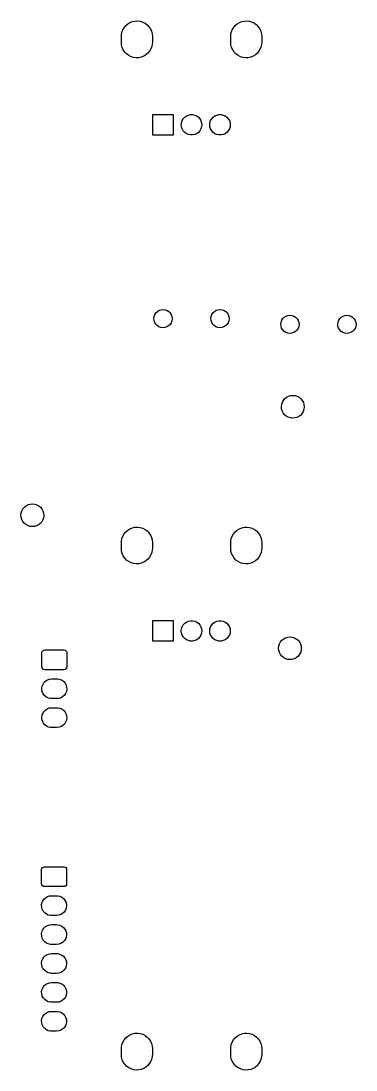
# Model space of a CAD drawing. Extents: x 89 to 119, y -230 to -37.
# Drawn here: x 89.2 to 118.6, y -129.4 to -37.2 of the extents above; entities that cross this region are included whole.
import ezdxf

# ---------------------------------------------------------------- set-up
doc = ezdxf.new("R2010")
doc.units = 0
doc.layers.add('BLACK', color=7, linetype='CONTINUOUS')

msp = doc.modelspace()

# ---------------------------------------------------------------- linework, layer by layer
at = {"layer": 'BLACK', "linetype": 'CONTINUOUS'}
for p, q in [((98.2192, -37.8347), (98.365, -37.6569)), ((98.365, -37.6569), (98.5387, -37.5061)), ((98.5387, -37.5061), (98.7353, -37.3868)), ((98.7353, -37.3868), (98.9492, -37.3024)), ((98.9492, -37.3024), (99.1743, -37.2551)), ((99.1743, -37.2551), (99.4041, -37.2465)), ((99.4041, -37.2465), (99.632, -37.2767)), ((99.632, -37.2767), (99.8517, -37.3449)), ((99.8517, -37.3449), (100.057, -37.4491)), ((100.057, -37.4491), (100.241, -37.5864)), ((100.241, -37.5864), (100.4, -37.7528)), ((100.4, -37.7528), (100.528, -37.9436)), ((107.819, -37.8347), (107.965, -37.6569)), ((107.965, -37.6569), (108.139, -37.5061)), ((108.139, -37.5061), (108.335, -37.3868)), ((108.335, -37.3868), (108.549, -37.3024)), ((108.549, -37.3024), (108.774, -37.2551)), ((108.774, -37.2551), (109.004, -37.2465)), ((109.004, -37.2465), (109.232, -37.2767)), ((109.232, -37.2767), (109.452, -37.3449)), ((109.452, -37.3449), (109.657, -37.4491)), ((109.657, -37.4491), (109.841, -37.5864)), ((109.841, -37.5864), (110, -37.7528)), ((110, -37.7528), (110.128, -37.9436)), ((97.98, -38.605), (97.986, -38.477)), ((97.98, -39.125), (97.98, -38.605)), ((97.986, -38.477), (98.027, -38.2507)), ((98.027, -38.2507), (98.1054, -38.0345)), ((98.1054, -38.0345), (98.2192, -37.8347)), ((100.528, -37.9436), (100.623, -38.1533)), ((100.623, -38.1533), (100.681, -38.3759)), ((100.681, -38.3759), (100.7, -38.605)), ((100.7, -38.605), (100.7, -39.125)), ((107.58, -38.605), (107.586, -38.477)), ((107.58, -39.125), (107.58, -38.605)), ((107.586, -38.477), (107.627, -38.2507)), ((107.627, -38.2507), (107.705, -38.0345)), ((107.705, -38.0345), (107.819, -37.8347)), ((110.128, -37.9436), (110.223, -38.1533)), ((110.223, -38.1533), (110.281, -38.3759)), ((110.281, -38.3759), (110.3, -38.605)), ((110.3, -38.605), (110.3, -39.125)), ((97.9994, -39.3541), (97.98, -39.125)), ((98.0572, -39.5767), (97.9994, -39.3541)), ((98.1517, -39.7864), (98.0572, -39.5767)), ((100.653, -39.4793), (100.575, -39.6955)), ((100.694, -39.253), (100.653, -39.4793)), ((100.7, -39.125), (100.694, -39.253)), ((107.599, -39.3541), (107.58, -39.125)), ((107.657, -39.5767), (107.599, -39.3541)), ((107.752, -39.7864), (107.657, -39.5767)), ((110.253, -39.4793), (110.175, -39.6955)), ((110.294, -39.253), (110.253, -39.4793)), ((110.3, -39.125), (110.294, -39.253)), ((98.2801, -39.9772), (98.1517, -39.7864)), ((98.4388, -40.1436), (98.2801, -39.9772)), ((98.6233, -40.2809), (98.4388, -40.1436)), ((98.8283, -40.3851), (98.6233, -40.2809)), ((99.048, -40.4533), (98.8283, -40.3851)), ((99.2759, -40.4835), (99.048, -40.4533)), ((99.5057, -40.4749), (99.2759, -40.4835)), ((99.7308, -40.4276), (99.5057, -40.4749)), ((99.9447, -40.3432), (99.7308, -40.4276)), ((100.141, -40.2239), (99.9447, -40.3432)), ((100.315, -40.0731), (100.141, -40.2239)), ((100.461, -39.8953), (100.315, -40.0731)), ((100.575, -39.6955), (100.461, -39.8953)), ((107.88, -39.9772), (107.752, -39.7864)), ((108.039, -40.1436), (107.88, -39.9772)), ((108.223, -40.2809), (108.039, -40.1436)), ((108.428, -40.3851), (108.223, -40.2809)), ((108.648, -40.4533), (108.428, -40.3851)), ((108.876, -40.4835), (108.648, -40.4533)), ((109.106, -40.4749), (108.876, -40.4835)), ((109.331, -40.4276), (109.106, -40.4749)), ((109.545, -40.3432), (109.331, -40.4276)), ((109.741, -40.2239), (109.545, -40.3432)), ((109.915, -40.0731), (109.741, -40.2239)), ((110.061, -39.8953), (109.915, -40.0731)), ((110.175, -39.6955), (110.061, -39.8953)), ((100.74, -47.265), (100.74, -45.465)), ((100.74, -45.465), (102.54, -45.465)), ((102.54, -45.465), (102.54, -47.265)), ((103.26, -46.1779), (103.318, -45.9989)), ((103.318, -45.9989), (103.412, -45.836)), ((103.412, -45.836), (103.538, -45.6962)), ((103.538, -45.6962), (103.69, -45.5856)), ((103.69, -45.5856), (103.862, -45.509)), ((103.862, -45.509), (104.046, -45.4699)), ((104.046, -45.4699), (104.234, -45.4699)), ((104.234, -45.4699), (104.418, -45.509)), ((104.418, -45.509), (104.59, -45.5856)), ((104.59, -45.5856), (104.742, -45.6962)), ((104.742, -45.6962), (104.868, -45.836)), ((104.868, -45.836), (104.962, -45.9989)), ((104.962, -45.9989), (105.02, -46.1779)), ((105.76, -46.1779), (105.818, -45.9989)), ((105.818, -45.9989), (105.912, -45.836)), ((105.912, -45.836), (106.038, -45.6962)), ((106.038, -45.6962), (106.19, -45.5856)), ((106.19, -45.5856), (106.362, -45.509)), ((106.362, -45.509), (106.546, -45.4699)), ((106.546, -45.4699), (106.734, -45.4699)), ((106.734, -45.4699), (106.918, -45.509)), ((106.918, -45.509), (107.09, -45.5856)), ((107.09, -45.5856), (107.242, -45.6962)), ((107.242, -45.6962), (107.368, -45.836)), ((107.368, -45.836), (107.462, -45.9989)), ((107.462, -45.9989), (107.52, -46.1779)), ((103.24, -46.365), (103.26, -46.1779)), ((103.26, -46.5521), (103.24, -46.365)), ((103.318, -46.7311), (103.26, -46.5521)), ((103.412, -46.894), (103.318, -46.7311)), ((103.538, -47.0338), (103.412, -46.894)), ((104.868, -46.894), (104.742, -47.0338)), ((104.962, -46.7311), (104.868, -46.894)), ((105.02, -46.5521), (104.962, -46.7311)), ((105.02, -46.1779), (105.04, -46.365)), ((105.04, -46.365), (105.02, -46.5521)), ((105.74, -46.365), (105.76, -46.1779)), ((105.76, -46.5521), (105.74, -46.365)), ((105.818, -46.7311), (105.76, -46.5521)), ((105.912, -46.894), (105.818, -46.7311)), ((106.038, -47.0338), (105.912, -46.894)), ((107.368, -46.894), (107.242, -47.0338)), ((107.462, -46.7311), (107.368, -46.894)), ((107.52, -46.5521), (107.462, -46.7311)), ((107.52, -46.1779), (107.54, -46.365)), ((107.54, -46.365), (107.52, -46.5521)), ((102.54, -47.265), (100.74, -47.265)), ((103.69, -47.1444), (103.538, -47.0338)), ((103.862, -47.221), (103.69, -47.1444)), ((104.046, -47.2601), (103.862, -47.221)), ((104.234, -47.2601), (104.046, -47.2601)), ((104.418, -47.221), (104.234, -47.2601)), ((104.59, -47.1444), (104.418, -47.221)), ((104.742, -47.0338), (104.59, -47.1444)), ((106.19, -47.1444), (106.038, -47.0338)), ((106.362, -47.221), (106.19, -47.1444)), ((106.546, -47.2601), (106.362, -47.221)), ((106.734, -47.2601), (106.546, -47.2601)), ((106.918, -47.221), (106.734, -47.2601)), ((107.09, -47.1444), (106.918, -47.221)), ((107.242, -47.0338), (107.09, -47.1444)), ((101.299, -62.6591), (101.468, -62.6017)), ((101.468, -62.6017), (101.646, -62.583)), ((101.646, -62.583), (101.823, -62.6041)), ((101.823, -62.6041), (101.991, -62.664)), ((106.299, -62.6591), (106.468, -62.6017)), ((106.468, -62.6017), (106.646, -62.583)), ((106.646, -62.583), (106.823, -62.6041)), ((106.823, -62.6041), (106.991, -62.664)), ((100.84, -63.3718), (100.862, -63.1949)), ((100.857, -63.5493), (100.84, -63.3718)), ((100.914, -63.7186), (100.857, -63.5493)), ((100.862, -63.1949), (100.923, -63.0273)), ((100.923, -63.0273), (101.02, -62.8774)), ((101.02, -62.8774), (101.147, -62.7526)), ((101.147, -62.7526), (101.299, -62.6591)), ((101.991, -62.664), (102.141, -62.7595)), ((102.141, -62.7595), (102.267, -62.8861)), ((102.267, -62.8861), (102.361, -63.0373)), ((102.361, -63.0373), (102.42, -63.2058)), ((102.44, -63.4053), (102.415, -63.582)), ((102.42, -63.2058), (102.44, -63.383)), ((102.44, -63.383), (102.44, -63.4053)), ((105.84, -63.3718), (105.862, -63.1949)), ((105.857, -63.5493), (105.84, -63.3718)), ((105.914, -63.7186), (105.857, -63.5493)), ((105.862, -63.1949), (105.923, -63.0273)), ((105.923, -63.0273), (106.02, -62.8774)), ((106.02, -62.8774), (106.147, -62.7526)), ((106.147, -62.7526), (106.299, -62.6591)), ((106.991, -62.664), (107.141, -62.7595)), ((107.141, -62.7595), (107.267, -62.8861)), ((107.267, -62.8861), (107.361, -63.0373)), ((107.361, -63.0373), (107.42, -63.2058)), ((107.44, -63.4053), (107.415, -63.582)), ((107.42, -63.2058), (107.44, -63.383)), ((107.44, -63.383), (107.44, -63.4053)), ((111.998, -63.7029), (112.059, -63.5353)), ((112.059, -63.5353), (112.156, -63.3854)), ((112.156, -63.3854), (112.283, -63.2606)), ((112.283, -63.2606), (112.435, -63.1671)), ((112.435, -63.1671), (112.604, -63.1097)), ((112.604, -63.1097), (112.782, -63.091)), ((112.782, -63.091), (112.959, -63.1121)), ((112.959, -63.1121), (113.127, -63.172)), ((113.127, -63.172), (113.277, -63.2675)), ((113.277, -63.2675), (113.403, -63.3941)), ((113.403, -63.3941), (113.497, -63.5453)), ((113.497, -63.5453), (113.556, -63.7138)), ((116.998, -63.7029), (117.059, -63.5353)), ((117.059, -63.5353), (117.156, -63.3854)), ((117.156, -63.3854), (117.283, -63.2606)), ((117.283, -63.2606), (117.435, -63.1671)), ((117.435, -63.1671), (117.604, -63.1097)), ((117.604, -63.1097), (117.782, -63.091)), ((117.782, -63.091), (117.959, -63.1121)), ((117.959, -63.1121), (118.127, -63.172)), ((118.127, -63.172), (118.277, -63.2675)), ((118.277, -63.2675), (118.403, -63.3941)), ((118.403, -63.3941), (118.497, -63.5453)), ((118.497, -63.5453), (118.556, -63.7138)), ((101.006, -63.8711), (100.914, -63.7186)), ((101.13, -63.9994), (101.006, -63.8711)), ((101.279, -64.0971), (101.13, -63.9994)), ((101.446, -64.1592), (101.279, -64.0971)), ((101.623, -64.1828), (101.446, -64.1592)), ((101.801, -64.1667), (101.623, -64.1828)), ((101.97, -64.1115), (101.801, -64.1667)), ((102.124, -64.0202), (101.97, -64.1115)), ((102.253, -63.8972), (102.124, -64.0202)), ((102.352, -63.7487), (102.253, -63.8972)), ((102.415, -63.582), (102.352, -63.7487)), ((106.006, -63.8711), (105.914, -63.7186)), ((106.13, -63.9994), (106.006, -63.8711)), ((106.279, -64.0971), (106.13, -63.9994)), ((106.446, -64.1592), (106.279, -64.0971)), ((106.623, -64.1828), (106.446, -64.1592)), ((106.801, -64.1667), (106.623, -64.1828)), ((106.97, -64.1115), (106.801, -64.1667)), ((107.124, -64.0202), (106.97, -64.1115)), ((107.253, -63.8972), (107.124, -64.0202)), ((107.352, -63.7487), (107.253, -63.8972)), ((107.415, -63.582), (107.352, -63.7487)), ((111.976, -63.8798), (111.998, -63.7029)), ((111.993, -64.0573), (111.976, -63.8798)), ((112.05, -64.2266), (111.993, -64.0573)), ((112.142, -64.3791), (112.05, -64.2266)), ((112.266, -64.5074), (112.142, -64.3791)), ((113.389, -64.4052), (113.26, -64.5282)), ((113.488, -64.2567), (113.389, -64.4052)), ((113.551, -64.09), (113.488, -64.2567)), ((113.576, -63.9133), (113.551, -64.09)), ((113.556, -63.7138), (113.576, -63.891)), ((113.576, -63.891), (113.576, -63.9133)), ((116.976, -63.8798), (116.998, -63.7029)), ((116.993, -64.0573), (116.976, -63.8798)), ((117.05, -64.2266), (116.993, -64.0573)), ((117.142, -64.3791), (117.05, -64.2266)), ((117.266, -64.5074), (117.142, -64.3791)), ((118.389, -64.4052), (118.26, -64.5282)), ((118.488, -64.2567), (118.389, -64.4052)), ((118.551, -64.09), (118.488, -64.2567)), ((118.576, -63.9133), (118.551, -64.09)), ((118.556, -63.7138), (118.576, -63.891)), ((118.576, -63.891), (118.576, -63.9133)), ((112.415, -64.6051), (112.266, -64.5074)), ((112.582, -64.6672), (112.415, -64.6051)), ((112.759, -64.6908), (112.582, -64.6672)), ((112.937, -64.6747), (112.759, -64.6908)), ((113.106, -64.6195), (112.937, -64.6747)), ((113.26, -64.5282), (113.106, -64.6195)), ((117.415, -64.6051), (117.266, -64.5074)), ((117.582, -64.6672), (117.415, -64.6051)), ((117.759, -64.6908), (117.582, -64.6672)), ((117.937, -64.6747), (117.759, -64.6908)), ((118.106, -64.6195), (117.937, -64.6747)), ((118.26, -64.5282), (118.106, -64.6195)), ((112.03, -71.116), (112.052, -70.9221)), ((112.052, -70.9221), (112.111, -70.7361)), ((112.111, -70.7361), (112.205, -70.565)), ((112.205, -70.565), (112.33, -70.4155)), ((112.33, -70.4155), (112.482, -70.2932)), ((112.482, -70.2932), (112.655, -70.2028)), ((112.655, -70.2028), (112.843, -70.1477)), ((112.843, -70.1477), (113.037, -70.13)), ((113.037, -70.13), (113.231, -70.1504)), ((113.231, -70.1504), (113.418, -70.2081)), ((113.418, -70.2081), (113.589, -70.301)), ((113.589, -70.301), (113.74, -70.4254)), ((113.74, -70.4254), (113.863, -70.5766)), ((113.863, -70.5766), (113.955, -70.7489)), ((113.955, -70.7489), (114.011, -70.9358)), ((114.011, -70.9358), (114.03, -71.13)), ((112.046, -71.3105), (112.03, -71.116)), ((112.1, -71.4981), (112.046, -71.3105)), ((112.189, -71.6717), (112.1, -71.4981)), ((112.311, -71.8247), (112.189, -71.6717)), ((112.459, -71.9511), (112.311, -71.8247)), ((113.72, -71.8542), (113.566, -71.9743)), ((113.847, -71.7064), (113.72, -71.8542)), ((113.944, -71.5367), (113.847, -71.7064)), ((114.005, -71.3515), (113.944, -71.5367)), ((114.03, -71.1579), (114.005, -71.3515)), ((114.03, -71.13), (114.03, -71.1579)), ((112.63, -72.0464), (112.459, -71.9511)), ((112.815, -72.1067), (112.63, -72.0464)), ((113.009, -72.1298), (112.815, -72.1067)), ((113.204, -72.1148), (113.009, -72.1298)), ((113.392, -72.0623), (113.204, -72.1148)), ((113.566, -71.9743), (113.392, -72.0623)), ((89.2509, -80.2611), (89.3449, -80.09)), ((89.3449, -80.09), (89.4703, -79.9405)), ((89.4703, -79.9405), (89.6224, -79.8182)), ((89.6224, -79.8182), (89.7954, -79.7278)), ((89.7954, -79.7278), (89.9826, -79.6727)), ((89.9826, -79.6727), (90.177, -79.655)), ((90.177, -79.655), (90.3711, -79.6754)), ((90.3711, -79.6754), (90.5575, -79.7331)), ((90.5575, -79.7331), (90.7292, -79.826)), ((90.7292, -79.826), (90.8796, -79.9504)), ((90.8796, -79.9504), (91.0029, -80.1016)), ((91.0029, -80.1016), (91.0945, -80.2739)), ((89.1701, -80.641), (89.1919, -80.4471)), ((89.1864, -80.8355), (89.1701, -80.641)), ((89.2402, -81.0231), (89.1864, -80.8355)), ((89.1919, -80.4471), (89.2509, -80.2611)), ((89.3294, -81.1967), (89.2402, -81.0231)), ((91.0835, -81.0617), (90.9871, -81.2314)), ((91.1451, -80.8765), (91.0835, -81.0617)), ((91.0945, -80.2739), (91.151, -80.4608)), ((91.1696, -80.6829), (91.1451, -80.8765)), ((91.151, -80.4608), (91.17, -80.655)), ((91.17, -80.655), (91.1696, -80.6829)), ((89.4507, -81.3497), (89.3294, -81.1967)), ((89.5993, -81.4761), (89.4507, -81.3497)), ((89.7697, -81.5714), (89.5993, -81.4761)), ((89.9553, -81.6317), (89.7697, -81.5714)), ((90.1491, -81.6548), (89.9553, -81.6317)), ((90.3436, -81.6398), (90.1491, -81.6548)), ((90.5316, -81.5873), (90.3436, -81.6398)), ((90.7058, -81.4993), (90.5316, -81.5873)), ((90.8596, -81.3792), (90.7058, -81.4993)), ((90.9871, -81.2314), (90.8596, -81.3792)), ((98.365, -82.1069), (98.5387, -81.9561)), ((98.5387, -81.9561), (98.7353, -81.8368)), ((98.7353, -81.8368), (98.9492, -81.7524)), ((98.9492, -81.7524), (99.1743, -81.7051)), ((99.1743, -81.7051), (99.4041, -81.6965)), ((99.4041, -81.6965), (99.632, -81.7267)), ((99.632, -81.7267), (99.8517, -81.7949)), ((99.8517, -81.7949), (100.057, -81.8991)), ((100.057, -81.8991), (100.241, -82.0364)), ((107.965, -82.1069), (108.139, -81.9561)), ((108.139, -81.9561), (108.335, -81.8368)), ((108.335, -81.8368), (108.549, -81.7524)), ((108.549, -81.7524), (108.774, -81.7051)), ((108.774, -81.7051), (109.004, -81.6965)), ((109.004, -81.6965), (109.232, -81.7267)), ((109.232, -81.7267), (109.452, -81.7949)), ((109.452, -81.7949), (109.657, -81.8991)), ((109.657, -81.8991), (109.841, -82.0364)), ((97.986, -82.927), (98.027, -82.7007)), ((98.027, -82.7007), (98.1054, -82.4845)), ((98.1054, -82.4845), (98.2192, -82.2847)), ((98.2192, -82.2847), (98.365, -82.1069)), ((100.241, -82.0364), (100.4, -82.2028)), ((100.4, -82.2028), (100.528, -82.3936)), ((100.528, -82.3936), (100.623, -82.6033)), ((100.623, -82.6033), (100.681, -82.8259)), ((100.681, -82.8259), (100.7, -83.055)), ((107.586, -82.927), (107.627, -82.7007)), ((107.627, -82.7007), (107.705, -82.4845)), ((107.705, -82.4845), (107.819, -82.2847)), ((107.819, -82.2847), (107.965, -82.1069)), ((109.841, -82.0364), (110, -82.2028)), ((110, -82.2028), (110.128, -82.3936)), ((110.128, -82.3936), (110.223, -82.6033)), ((110.223, -82.6033), (110.281, -82.8259)), ((110.281, -82.8259), (110.3, -83.055)), ((97.98, -83.055), (97.986, -82.927)), ((97.98, -83.575), (97.98, -83.055)), ((97.9994, -83.8041), (97.98, -83.575)), ((98.0572, -84.0267), (97.9994, -83.8041)), ((100.694, -83.703), (100.653, -83.9293)), ((100.7, -83.575), (100.694, -83.703)), ((100.7, -83.055), (100.7, -83.575)), ((107.58, -83.055), (107.586, -82.927)), ((107.58, -83.575), (107.58, -83.055)), ((107.599, -83.8041), (107.58, -83.575)), ((107.657, -84.0267), (107.599, -83.8041)), ((110.294, -83.703), (110.253, -83.9293)), ((110.3, -83.575), (110.294, -83.703)), ((110.3, -83.055), (110.3, -83.575)), ((98.1517, -84.2364), (98.0572, -84.0267)), ((98.2801, -84.4272), (98.1517, -84.2364)), ((98.4388, -84.5936), (98.2801, -84.4272)), ((98.6233, -84.7309), (98.4388, -84.5936)), ((98.8283, -84.8351), (98.6233, -84.7309)), ((100.141, -84.6739), (99.9447, -84.7932)), ((100.315, -84.5231), (100.141, -84.6739)), ((100.461, -84.3453), (100.315, -84.5231)), ((100.575, -84.1455), (100.461, -84.3453)), ((100.653, -83.9293), (100.575, -84.1455)), ((107.752, -84.2364), (107.657, -84.0267)), ((107.88, -84.4272), (107.752, -84.2364)), ((108.039, -84.5936), (107.88, -84.4272)), ((108.223, -84.7309), (108.039, -84.5936)), ((108.428, -84.8351), (108.223, -84.7309)), ((109.741, -84.6739), (109.545, -84.7932)), ((109.915, -84.5231), (109.741, -84.6739)), ((110.061, -84.3453), (109.915, -84.5231)), ((110.175, -84.1455), (110.061, -84.3453)), ((110.253, -83.9293), (110.175, -84.1455)), ((99.048, -84.9033), (98.8283, -84.8351)), ((99.2759, -84.9335), (99.048, -84.9033)), ((99.5057, -84.9249), (99.2759, -84.9335)), ((99.7308, -84.8776), (99.5057, -84.9249)), ((99.9447, -84.7932), (99.7308, -84.8776)), ((108.648, -84.9033), (108.428, -84.8351)), ((108.876, -84.9335), (108.648, -84.9033)), ((109.106, -84.9249), (108.876, -84.9335)), ((109.331, -84.8776), (109.106, -84.9249)), ((109.545, -84.7932), (109.331, -84.8776)), ((100.74, -91.715), (100.74, -89.915)), ((100.74, -89.915), (102.54, -89.915)), ((102.54, -89.915), (102.54, -91.715)), ((103.318, -90.4489), (103.412, -90.286)), ((103.412, -90.286), (103.538, -90.1462)), ((103.538, -90.1462), (103.69, -90.0356)), ((103.69, -90.0356), (103.862, -89.959)), ((103.862, -89.959), (104.046, -89.9199)), ((104.046, -89.9199), (104.234, -89.9199)), ((104.234, -89.9199), (104.418, -89.959)), ((104.418, -89.959), (104.59, -90.0356)), ((104.59, -90.0356), (104.742, -90.1462)), ((104.742, -90.1462), (104.868, -90.286)), ((104.868, -90.286), (104.962, -90.4489)), ((105.818, -90.4489), (105.912, -90.286)), ((105.912, -90.286), (106.038, -90.1462)), ((106.038, -90.1462), (106.19, -90.0356)), ((106.19, -90.0356), (106.362, -89.959)), ((106.362, -89.959), (106.546, -89.9199)), ((106.546, -89.9199), (106.734, -89.9199)), ((106.734, -89.9199), (106.918, -89.959)), ((106.918, -89.959), (107.09, -90.0356)), ((107.09, -90.0356), (107.242, -90.1462)), ((107.242, -90.1462), (107.368, -90.286)), ((107.368, -90.286), (107.462, -90.4489)), ((103.24, -90.815), (103.26, -90.6279)), ((103.26, -91.0021), (103.24, -90.815)), ((103.26, -90.6279), (103.318, -90.4489)), ((103.318, -91.1811), (103.26, -91.0021)), ((103.412, -91.344), (103.318, -91.1811)), ((104.962, -91.1811), (104.868, -91.344)), ((104.962, -90.4489), (105.02, -90.6279)), ((105.02, -91.0021), (104.962, -91.1811)), ((105.02, -90.6279), (105.04, -90.815)), ((105.04, -90.815), (105.02, -91.0021)), ((105.74, -90.815), (105.76, -90.6279)), ((105.76, -91.0021), (105.74, -90.815)), ((105.76, -90.6279), (105.818, -90.4489)), ((105.818, -91.1811), (105.76, -91.0021)), ((105.912, -91.344), (105.818, -91.1811)), ((107.462, -91.1811), (107.368, -91.344)), ((107.462, -90.4489), (107.52, -90.6279)), ((107.52, -91.0021), (107.462, -91.1811)), ((107.52, -90.6279), (107.54, -90.815)), ((107.54, -90.815), (107.52, -91.0021)), ((102.54, -91.715), (100.74, -91.715)), ((103.538, -91.4838), (103.412, -91.344)), ((103.69, -91.5944), (103.538, -91.4838)), ((103.862, -91.671), (103.69, -91.5944)), ((104.046, -91.7101), (103.862, -91.671)), ((104.234, -91.7101), (104.046, -91.7101)), ((104.418, -91.671), (104.234, -91.7101)), ((104.59, -91.5944), (104.418, -91.671)), ((104.742, -91.4838), (104.59, -91.5944)), ((104.868, -91.344), (104.742, -91.4838)), ((106.038, -91.4838), (105.912, -91.344)), ((106.19, -91.5944), (106.038, -91.4838)), ((106.362, -91.671), (106.19, -91.5944)), ((106.546, -91.7101), (106.362, -91.671)), ((106.734, -91.7101), (106.546, -91.7101)), ((106.918, -91.671), (106.734, -91.7101)), ((107.09, -91.5944), (106.918, -91.671)), ((107.242, -91.4838), (107.09, -91.5944)), ((107.368, -91.344), (107.242, -91.4838)), ((111.776, -92.325), (111.798, -92.1311)), ((111.798, -92.1311), (111.857, -91.9451)), ((111.857, -91.9451), (111.951, -91.774)), ((111.951, -91.774), (112.076, -91.6245)), ((112.076, -91.6245), (112.228, -91.5022)), ((112.228, -91.5022), (112.401, -91.4118)), ((112.401, -91.4118), (112.589, -91.3567)), ((112.589, -91.3567), (112.783, -91.339)), ((112.783, -91.339), (112.977, -91.3594)), ((112.977, -91.3594), (113.164, -91.4171)), ((113.164, -91.4171), (113.335, -91.51)), ((113.335, -91.51), (113.486, -91.6344)), ((113.486, -91.6344), (113.609, -91.7856)), ((113.609, -91.7856), (113.701, -91.9579)), ((113.701, -91.9579), (113.757, -92.1448)), ((91, -92.735), (91.019, -92.6393)), ((91, -93.975), (91, -92.735)), ((91.019, -92.6393), (91.0732, -92.5582)), ((91.0732, -92.5582), (91.1543, -92.504)), ((91.1543, -92.504), (91.25, -92.485)), ((91.25, -92.485), (92.94, -92.485)), ((92.94, -92.485), (93.0357, -92.504)), ((93.0357, -92.504), (93.1168, -92.5582)), ((93.1168, -92.5582), (93.171, -92.6393)), ((93.171, -92.6393), (93.19, -92.735)), ((93.19, -92.735), (93.19, -93.975)), ((111.792, -92.5195), (111.776, -92.325)), ((111.846, -92.7071), (111.792, -92.5195)), ((111.935, -92.8807), (111.846, -92.7071)), ((112.057, -93.0337), (111.935, -92.8807)), ((112.205, -93.1601), (112.057, -93.0337)), ((113.593, -92.9154), (113.466, -93.0632)), ((113.69, -92.7457), (113.593, -92.9154)), ((113.751, -92.5605), (113.69, -92.7457)), ((113.776, -92.3669), (113.751, -92.5605)), ((113.757, -92.1448), (113.776, -92.339)), ((113.776, -92.339), (113.776, -92.3669)), ((91.019, -94.0707), (91, -93.975)), ((93.19, -93.975), (93.171, -94.0707)), ((112.376, -93.2554), (112.205, -93.1601)), ((112.561, -93.3157), (112.376, -93.2554)), ((112.755, -93.3388), (112.561, -93.3157)), ((112.95, -93.3238), (112.755, -93.3388)), ((113.138, -93.2713), (112.95, -93.3238)), ((113.312, -93.1833), (113.138, -93.2713)), ((113.466, -93.0632), (113.312, -93.1833)), ((91.0732, -94.1518), (91.019, -94.0707)), ((91.1543, -94.206), (91.0732, -94.1518)), ((91.25, -94.225), (91.1543, -94.206)), ((92.94, -94.225), (91.25, -94.225)), ((93.0357, -94.206), (92.94, -94.225)), ((93.1168, -94.1518), (93.0357, -94.206)), ((93.171, -94.0707), (93.1168, -94.1518)), ((91.0014, -95.8464), (91.032, -95.661)), ((91.032, -95.661), (91.1018, -95.4866)), ((91.1018, -95.4866), (91.2075, -95.3311)), ((91.2075, -95.3311), (91.344, -95.202)), ((91.344, -95.202), (91.5051, -95.1052)), ((91.5051, -95.1052), (91.6832, -95.0453)), ((91.6832, -95.0453), (91.87, -95.025)), ((91.87, -95.025), (92.32, -95.025)), ((92.32, -95.025), (92.417, -95.0304)), ((92.417, -95.0304), (92.6004, -95.0714)), ((92.6004, -95.0714), (92.7707, -95.1508)), ((92.7707, -95.1508), (92.92, -95.265)), ((92.92, -95.265), (93.0413, -95.4085)), ((93.0413, -95.4085), (93.1289, -95.5747)), ((93.1289, -95.5747), (93.1788, -95.7559)), ((93.1788, -95.7559), (93.1886, -95.9436)), ((91.0112, -96.0341), (91.0014, -95.8464)), ((91.0611, -96.2153), (91.0112, -96.0341)), ((91.1487, -96.3815), (91.0611, -96.2153)), ((91.27, -96.525), (91.1487, -96.3815)), ((91.4193, -96.6392), (91.27, -96.525)), ((91.5896, -96.7186), (91.4193, -96.6392)), ((91.773, -96.7596), (91.5896, -96.7186)), ((92.6849, -96.6848), (92.5068, -96.7447)), ((92.846, -96.588), (92.6849, -96.6848)), ((92.9825, -96.4589), (92.846, -96.588)), ((93.0882, -96.3034), (92.9825, -96.4589)), ((93.158, -96.129), (93.0882, -96.3034)), ((93.1886, -95.9436), (93.158, -96.129)), ((91.344, -97.742), (91.5051, -97.6452)), ((91.5051, -97.6452), (91.6832, -97.5853)), ((91.6832, -97.5853), (91.87, -97.565)), ((91.87, -96.765), (91.773, -96.7596)), ((92.32, -96.765), (91.87, -96.765)), ((91.87, -97.565), (92.32, -97.565)), ((92.5068, -96.7447), (92.32, -96.765)), ((92.32, -97.565), (92.417, -97.5704)), ((92.417, -97.5704), (92.6004, -97.6114)), ((92.6004, -97.6114), (92.7707, -97.6908)), ((91.0014, -98.3864), (91.032, -98.201)), ((91.0112, -98.5741), (91.0014, -98.3864)), ((91.0611, -98.7553), (91.0112, -98.5741)), ((91.032, -98.201), (91.1018, -98.0266)), ((91.1018, -98.0266), (91.2075, -97.8711)), ((91.2075, -97.8711), (91.344, -97.742)), ((92.7707, -97.6908), (92.92, -97.805)), ((92.92, -97.805), (93.0413, -97.9485)), ((93.0413, -97.9485), (93.1289, -98.1147)), ((93.1289, -98.1147), (93.1788, -98.2959)), ((93.1886, -98.4836), (93.158, -98.669)), ((93.1788, -98.2959), (93.1886, -98.4836)), ((91.1487, -98.9215), (91.0611, -98.7553)), ((91.27, -99.065), (91.1487, -98.9215)), ((91.4193, -99.1792), (91.27, -99.065)), ((91.5896, -99.2586), (91.4193, -99.1792)), ((91.773, -99.2996), (91.5896, -99.2586)), ((91.87, -99.305), (91.773, -99.2996)), ((92.32, -99.305), (91.87, -99.305)), ((92.5068, -99.2847), (92.32, -99.305)), ((92.6849, -99.2248), (92.5068, -99.2847)), ((92.846, -99.128), (92.6849, -99.2248)), ((92.9825, -98.9989), (92.846, -99.128)), ((93.0882, -98.8434), (92.9825, -98.9989)), ((93.158, -98.669), (93.0882, -98.8434)), ((90.98, -111.785), (90.999, -111.689)), ((90.98, -113.025), (90.98, -111.785)), ((90.999, -111.689), (91.0532, -111.608)), ((91.0532, -111.608), (91.1343, -111.554)), ((91.1343, -111.554), (91.23, -111.535)), ((91.23, -111.535), (92.92, -111.535)), ((92.92, -111.535), (93.0157, -111.554)), ((93.0157, -111.554), (93.0968, -111.608)), ((93.0968, -111.608), (93.151, -111.689)), ((93.151, -111.689), (93.17, -111.785)), ((93.17, -111.785), (93.17, -113.025)), ((90.999, -113.121), (90.98, -113.025)), ((91.0532, -113.202), (90.999, -113.121)), ((91.1343, -113.256), (91.0532, -113.202)), ((91.23, -113.275), (91.1343, -113.256)), ((92.92, -113.275), (91.23, -113.275)), ((93.0157, -113.256), (92.92, -113.275)), ((93.0968, -113.202), (93.0157, -113.256)), ((93.151, -113.121), (93.0968, -113.202)), ((93.17, -113.025), (93.151, -113.121)), ((91.324, -114.252), (91.4851, -114.155)), ((91.4851, -114.155), (91.6632, -114.095)), ((91.6632, -114.095), (91.85, -114.075)), ((91.85, -114.075), (92.3, -114.075)), ((92.3, -114.075), (92.397, -114.08)), ((92.397, -114.08), (92.5804, -114.121)), ((92.5804, -114.121), (92.7507, -114.201)), ((92.7507, -114.201), (92.9, -114.315)), ((90.9814, -114.896), (91.012, -114.711)), ((90.9912, -115.084), (90.9814, -114.896)), ((91.0411, -115.265), (90.9912, -115.084)), ((91.012, -114.711), (91.0818, -114.537)), ((91.0818, -114.537), (91.1875, -114.381)), ((91.1875, -114.381), (91.324, -114.252)), ((92.9, -114.315), (93.0213, -114.459)), ((93.0213, -114.459), (93.1089, -114.625)), ((93.1089, -114.625), (93.1588, -114.806)), ((93.1686, -114.994), (93.138, -115.179)), ((93.1588, -114.806), (93.1686, -114.994)), ((91.1287, -115.431), (91.0411, -115.265)), ((91.25, -115.575), (91.1287, -115.431)), ((91.3993, -115.689), (91.25, -115.575)), ((91.5696, -115.769), (91.3993, -115.689)), ((91.753, -115.81), (91.5696, -115.769)), ((91.85, -115.815), (91.753, -115.81)), ((92.3, -115.815), (91.85, -115.815)), ((92.4868, -115.795), (92.3, -115.815)), ((92.6649, -115.735), (92.4868, -115.795)), ((92.826, -115.638), (92.6649, -115.735)), ((92.9625, -115.509), (92.826, -115.638)), ((93.0682, -115.353), (92.9625, -115.509)), ((93.138, -115.179), (93.0682, -115.353)), ((91.0818, -117.077), (91.1875, -116.921)), ((91.1875, -116.921), (91.324, -116.792)), ((91.324, -116.792), (91.4851, -116.695)), ((91.4851, -116.695), (91.6632, -116.635)), ((91.6632, -116.635), (91.85, -116.615)), ((91.85, -116.615), (92.3, -116.615)), ((92.3, -116.615), (92.397, -116.62)), ((92.397, -116.62), (92.5804, -116.661)), ((92.5804, -116.661), (92.7507, -116.741)), ((92.7507, -116.741), (92.9, -116.855)), ((92.9, -116.855), (93.0213, -116.999)), ((93.0213, -116.999), (93.1089, -117.165)), ((90.9814, -117.436), (91.012, -117.251)), ((90.9912, -117.624), (90.9814, -117.436)), ((91.0411, -117.805), (90.9912, -117.624)), ((91.012, -117.251), (91.0818, -117.077)), ((91.1287, -117.971), (91.0411, -117.805)), ((93.0682, -117.893), (92.9625, -118.049)), ((93.138, -117.719), (93.0682, -117.893)), ((93.1089, -117.165), (93.1588, -117.346)), ((93.1686, -117.534), (93.138, -117.719)), ((93.1588, -117.346), (93.1686, -117.534)), ((91.25, -118.115), (91.1287, -117.971)), ((91.3993, -118.229), (91.25, -118.115)), ((91.5696, -118.309), (91.3993, -118.229)), ((91.753, -118.35), (91.5696, -118.309)), ((91.85, -118.355), (91.753, -118.35)), ((92.3, -118.355), (91.85, -118.355)), ((92.4868, -118.335), (92.3, -118.355)), ((92.6649, -118.275), (92.4868, -118.335)), ((92.826, -118.178), (92.6649, -118.275)), ((92.9625, -118.049), (92.826, -118.178)), ((91.012, -119.791), (91.0818, -119.617)), ((91.0818, -119.617), (91.1875, -119.461)), ((91.1875, -119.461), (91.324, -119.332)), ((91.324, -119.332), (91.4851, -119.235)), ((91.4851, -119.235), (91.6632, -119.175)), ((91.6632, -119.175), (91.85, -119.155)), ((91.85, -119.155), (92.3, -119.155)), ((92.3, -119.155), (92.397, -119.16)), ((92.397, -119.16), (92.5804, -119.201)), ((92.5804, -119.201), (92.7507, -119.281)), ((92.7507, -119.281), (92.9, -119.395)), ((92.9, -119.395), (93.0213, -119.539)), ((93.0213, -119.539), (93.1089, -119.705)), ((93.1089, -119.705), (93.1588, -119.886)), ((90.9814, -119.976), (91.012, -119.791)), ((90.9912, -120.164), (90.9814, -119.976)), ((91.0411, -120.345), (90.9912, -120.164)), ((91.1287, -120.511), (91.0411, -120.345)), ((91.25, -120.655), (91.1287, -120.511)), ((91.3993, -120.769), (91.25, -120.655)), ((92.9625, -120.589), (92.826, -120.718)), ((93.0682, -120.433), (92.9625, -120.589)), ((93.138, -120.259), (93.0682, -120.433)), ((93.1686, -120.074), (93.138, -120.259)), ((93.1588, -119.886), (93.1686, -120.074)), ((91.5696, -120.849), (91.3993, -120.769)), ((91.753, -120.89), (91.5696, -120.849)), ((91.85, -120.895), (91.753, -120.89)), ((92.3, -120.895), (91.85, -120.895)), ((92.4868, -120.875), (92.3, -120.895)), ((92.6649, -120.815), (92.4868, -120.875)), ((92.826, -120.718), (92.6649, -120.815)), ((90.9814, -122.516), (91.012, -122.331)), ((90.9912, -122.704), (90.9814, -122.516)), ((91.012, -122.331), (91.0818, -122.157)), ((91.0818, -122.157), (91.1875, -122.001)), ((91.1875, -122.001), (91.324, -121.872)), ((91.324, -121.872), (91.4851, -121.775)), ((91.4851, -121.775), (91.6632, -121.715)), ((91.6632, -121.715), (91.85, -121.695)), ((91.85, -121.695), (92.3, -121.695)), ((92.3, -121.695), (92.397, -121.7)), ((92.397, -121.7), (92.5804, -121.741)), ((92.5804, -121.741), (92.7507, -121.821)), ((92.7507, -121.821), (92.9, -121.935)), ((92.9, -121.935), (93.0213, -122.079)), ((93.0213, -122.079), (93.1089, -122.245)), ((93.1089, -122.245), (93.1588, -122.426)), ((93.1588, -122.426), (93.1686, -122.614)), ((91.0411, -122.885), (90.9912, -122.704)), ((91.1287, -123.051), (91.0411, -122.885)), ((91.25, -123.195), (91.1287, -123.051)), ((91.3993, -123.309), (91.25, -123.195)), ((91.5696, -123.389), (91.3993, -123.309)), ((91.753, -123.43), (91.5696, -123.389)), ((91.85, -123.435), (91.753, -123.43)), ((92.3, -123.435), (91.85, -123.435)), ((92.4868, -123.415), (92.3, -123.435)), ((92.6649, -123.355), (92.4868, -123.415)), ((92.826, -123.258), (92.6649, -123.355)), ((92.9625, -123.129), (92.826, -123.258)), ((93.0682, -122.973), (92.9625, -123.129)), ((93.138, -122.799), (93.0682, -122.973)), ((93.1686, -122.614), (93.138, -122.799)), ((91.324, -124.412), (91.4851, -124.315)), ((91.4851, -124.315), (91.6632, -124.255)), ((91.6632, -124.255), (91.85, -124.235)), ((91.85, -124.235), (92.3, -124.235)), ((92.3, -124.235), (92.397, -124.24)), ((92.397, -124.24), (92.5804, -124.281)), ((92.5804, -124.281), (92.7507, -124.361)), ((92.7507, -124.361), (92.9, -124.475)), ((90.9814, -125.056), (91.012, -124.871)), ((90.9912, -125.244), (90.9814, -125.056)), ((91.0411, -125.425), (90.9912, -125.244)), ((91.012, -124.871), (91.0818, -124.697)), ((91.0818, -124.697), (91.1875, -124.541)), ((91.1875, -124.541), (91.324, -124.412)), ((92.9, -124.475), (93.0213, -124.619)), ((93.0213, -124.619), (93.1089, -124.785)), ((93.1089, -124.785), (93.1588, -124.966)), ((93.1686, -125.154), (93.138, -125.339)), ((93.1588, -124.966), (93.1686, -125.154)), ((91.1287, -125.591), (91.0411, -125.425)), ((91.25, -125.735), (91.1287, -125.591)), ((91.3993, -125.849), (91.25, -125.735)), ((91.5696, -125.929), (91.3993, -125.849)), ((91.753, -125.97), (91.5696, -125.929)), ((91.85, -125.975), (91.753, -125.97)), ((92.3, -125.975), (91.85, -125.975)), ((92.4868, -125.955), (92.3, -125.975)), ((92.6649, -125.895), (92.4868, -125.955)), ((92.826, -125.798), (92.6649, -125.895)), ((92.9625, -125.669), (92.826, -125.798)), ((93.0682, -125.513), (92.9625, -125.669)), ((93.138, -125.339), (93.0682, -125.513)), ((98.7353, -126.287), (98.9492, -126.202)), ((98.9492, -126.202), (99.1743, -126.155)), ((99.1743, -126.155), (99.4041, -126.147)), ((99.4041, -126.147), (99.632, -126.177)), ((99.632, -126.177), (99.8517, -126.245)), ((108.335, -126.287), (108.549, -126.202)), ((108.549, -126.202), (108.774, -126.155)), ((108.774, -126.155), (109.004, -126.147)), ((109.004, -126.147), (109.232, -126.177)), ((109.232, -126.177), (109.452, -126.245)), ((98.027, -127.151), (98.1054, -126.935)), ((98.1054, -126.935), (98.2192, -126.735)), ((98.2192, -126.735), (98.365, -126.557)), ((98.365, -126.557), (98.5387, -126.406)), ((98.5387, -126.406), (98.7353, -126.287)), ((99.8517, -126.245), (100.057, -126.349)), ((100.057, -126.349), (100.241, -126.486)), ((100.241, -126.486), (100.4, -126.653)), ((100.4, -126.653), (100.528, -126.844)), ((100.528, -126.844), (100.623, -127.053)), ((100.623, -127.053), (100.681, -127.276)), ((107.627, -127.151), (107.705, -126.935)), ((107.705, -126.935), (107.819, -126.735)), ((107.819, -126.735), (107.965, -126.557)), ((107.965, -126.557), (108.139, -126.406)), ((108.139, -126.406), (108.335, -126.287)), ((109.452, -126.245), (109.657, -126.349)), ((109.657, -126.349), (109.841, -126.486)), ((109.841, -126.486), (110, -126.653)), ((110, -126.653), (110.128, -126.844)), ((110.128, -126.844), (110.223, -127.053)), ((110.223, -127.053), (110.281, -127.276)), ((97.98, -127.505), (97.986, -127.377)), ((97.98, -128.025), (97.98, -127.505)), ((97.9994, -128.254), (97.98, -128.025)), ((97.986, -127.377), (98.027, -127.151)), ((100.681, -127.276), (100.7, -127.505)), ((100.7, -128.025), (100.694, -128.153)), ((100.7, -127.505), (100.7, -128.025)), ((107.58, -127.505), (107.586, -127.377)), ((107.58, -128.025), (107.58, -127.505)), ((107.599, -128.254), (107.58, -128.025)), ((107.586, -127.377), (107.627, -127.151)), ((110.281, -127.276), (110.3, -127.505)), ((110.3, -128.025), (110.294, -128.153)), ((110.3, -127.505), (110.3, -128.025)), ((98.0572, -128.477), (97.9994, -128.254)), ((98.1517, -128.686), (98.0572, -128.477)), ((98.2801, -128.877), (98.1517, -128.686)), ((98.4388, -129.044), (98.2801, -128.877)), ((100.315, -128.973), (100.141, -129.124)), ((100.461, -128.795), (100.315, -128.973)), ((100.575, -128.595), (100.461, -128.795)), ((100.653, -128.379), (100.575, -128.595)), ((100.694, -128.153), (100.653, -128.379)), ((107.657, -128.477), (107.599, -128.254)), ((107.752, -128.686), (107.657, -128.477)), ((107.88, -128.877), (107.752, -128.686)), ((108.039, -129.044), (107.88, -128.877)), ((109.915, -128.973), (109.741, -129.124)), ((110.061, -128.795), (109.915, -128.973)), ((110.175, -128.595), (110.061, -128.795)), ((110.253, -128.379), (110.175, -128.595)), ((110.294, -128.153), (110.253, -128.379)), ((98.6233, -129.181), (98.4388, -129.044)), ((98.8283, -129.285), (98.6233, -129.181)), ((99.048, -129.353), (98.8283, -129.285)), ((99.2759, -129.383), (99.048, -129.353)), ((99.5057, -129.375), (99.2759, -129.383)), ((99.7308, -129.328), (99.5057, -129.375)), ((99.9447, -129.243), (99.7308, -129.328)), ((100.141, -129.124), (99.9447, -129.243)), ((108.223, -129.181), (108.039, -129.044)), ((108.428, -129.285), (108.223, -129.181)), ((108.648, -129.353), (108.428, -129.285)), ((108.876, -129.383), (108.648, -129.353)), ((109.106, -129.375), (108.876, -129.383)), ((109.331, -129.328), (109.106, -129.375)), ((109.545, -129.243), (109.331, -129.328)), ((109.741, -129.124), (109.545, -129.243))]:
    msp.add_line(p, q, dxfattribs=at)

doc.saveas('drawing.dxf')
